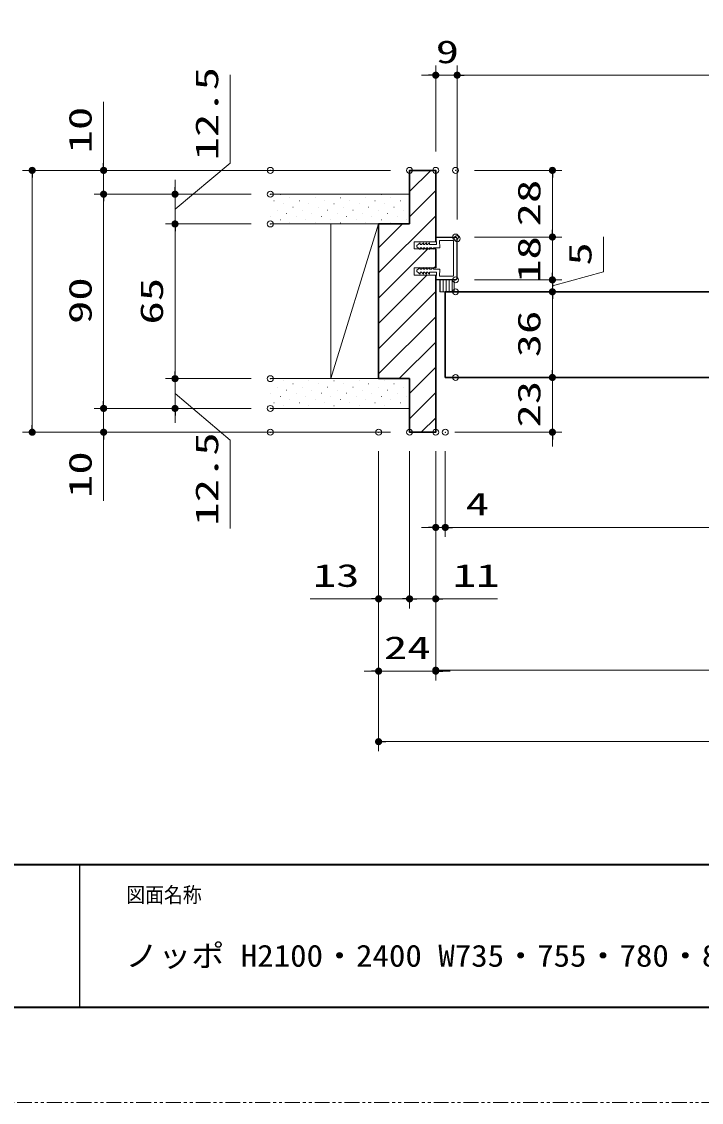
# Model space of a CAD drawing. Units: millimetres, scale not verified. Extents: x -1306 to 1306, y -607 to 607.
# Drawn here: x -917.3 to -631.8, y -594 to -139.9 of the extents above; entities that cross this region are included whole.
import ezdxf
from ezdxf.enums import TextEntityAlignment as Align

# ---------------------------------------------------------------- set-up
doc = ezdxf.new("R2010")
doc.units = ezdxf.units.MM
doc.header["$LTSCALE"] = 5
doc.header["$PDMODE"] = 32
doc.header["$PDSIZE"] = 2.5
doc.linetypes.add('USER1', pattern=[2.5, 1.25, -0.25, 0.25, -0.25, 0.25, -0.25])
for name, color, linetype, lineweight in [('0-1_線(黄)', 2, 'Continuous', 15), ('0-3_陰線', 4, 'USER1', 9), ('0-D_線(白)', 7, 'Continuous', 30), ('1-0_線(水)', 4, 'Continuous', 9), ('1-1_寸法線', 3, 'Continuous', 13), ('1-2_ハッチング', 6, 'Continuous', 9), ('1-4_DEFPOINTS', 7, 'Continuous', 5), ('1-5_0', 3, 'Continuous', 25), ('1-6_図面枠', 7, 'Continuous', 35)]:
    doc.layers.add(name, color=color, linetype=linetype, lineweight=lineweight)
doc.styles.add('ＭＳ ゴシック', font='')
doc.styles.get('ＭＳ ゴシック').set_extended_font_data('MS Gothic')

# ---------------------------------------------------------------- blocks, each defined once
blk = doc.blocks.new('_DOT')
at = {"layer": '1-5_0'}
blk.add_line((-2.5, 0), (-5, 0), dxfattribs=at)
for points in [[(0, 0), (-2.5, 0), (-2.48, 0.313)], [(0, 0), (-2.48, -0.313), (-2.5, 0)], [(0, 0), (-2.48, 0.313), (-2.421, 0.622)], [(0, 0), (-2.421, -0.622), (-2.48, -0.313)], [(0, 0), (-2.421, 0.622), (-2.324, 0.92)], [(0, 0), (-2.324, -0.92), (-2.421, -0.622)], [(0, 0), (-2.324, 0.92), (-2.191, 1.204)], [(0, 0), (-2.191, -1.204), (-2.324, -0.92)], [(0, 0), (-2.191, 1.204), (-2.023, 1.469)], [(0, 0), (-2.023, -1.469), (-2.191, -1.204)], [(0, 0), (-2.023, 1.469), (-1.822, 1.711)], [(0, 0), (-1.822, -1.711), (-2.023, -1.469)], [(0, 0), (-1.822, 1.711), (-1.594, 1.926)], [(0, 0), (-1.594, -1.926), (-1.822, -1.711)], [(0, 0), (-1.594, 1.926), (-1.34, 2.111)], [(0, 0), (-1.34, -2.111), (-1.594, -1.926)], [(0, 0), (-1.34, 2.111), (-1.064, 2.262)], [(0, 0), (-1.064, -2.262), (-1.34, -2.111)], [(0, 0), (-1.064, 2.262), (-0.773, 2.378)], [(0, 0), (-0.773, -2.378), (-1.064, -2.262)], [(0, 0), (-0.773, 2.378), (-0.468, 2.456)], [(0, 0), (-0.468, -2.456), (-0.773, -2.378)], [(0, 0), (-0.468, 2.456), (-0.157, 2.495)], [(0, 0), (-0.157, -2.495), (-0.468, -2.456)], [(0, 0), (-0.157, 2.495), (0.157, 2.495)], [(0, 0), (0.157, -2.495), (-0.157, -2.495)], [(0, 0), (0.157, 2.495), (0.468, 2.456)], [(0, 0), (0.468, 2.456), (0.773, 2.378)], [(0, 0), (0.773, 2.378), (1.064, 2.262)], [(0, 0), (1.064, 2.262), (1.34, 2.111)], [(0, 0), (1.34, 2.111), (1.594, 1.926)], [(0, 0), (1.594, 1.926), (1.822, 1.711)], [(0, 0), (1.822, 1.711), (2.023, 1.469)], [(0, 0), (2.023, 1.469), (2.191, 1.204)], [(0, 0), (2.191, 1.204), (2.324, 0.92)], [(0, 0), (2.324, 0.92), (2.421, 0.622)], [(0, 0), (2.421, 0.622), (2.48, 0.313)], [(0, 0), (2.48, 0.313), (2.5, 0)], [(0, 0), (0.468, -2.456), (0.157, -2.495)], [(0, 0), (0.773, -2.378), (0.468, -2.456)], [(0, 0), (1.064, -2.262), (0.773, -2.378)], [(0, 0), (1.34, -2.111), (1.064, -2.262)], [(0, 0), (1.594, -1.926), (1.34, -2.111)], [(0, 0), (1.822, -1.711), (1.594, -1.926)], [(0, 0), (2.023, -1.469), (1.822, -1.711)], [(0, 0), (2.191, -1.204), (2.023, -1.469)], [(0, 0), (2.324, -0.92), (2.191, -1.204)], [(0, 0), (2.421, -0.622), (2.324, -0.92)], [(0, 0), (2.48, -0.313), (2.421, -0.622)], [(0, 0), (2.5, 0), (2.48, -0.313)]]:
    blk.add_solid(points, dxfattribs=at)

msp = doc.modelspace()

# ---------------------------------------------------------------- linework, layer by layer
at = {"layer": '0-1_線(黄)'}
for p, q in [((-754.381, -212.451), (-812.883, -212.451)), ((-767.381, -224.951), (-812.883, -224.951)), ((-787.381, -289.951), (-787.381, -224.951)), ((-767.381, -224.951), (-787.381, -289.951)), ((-767.381, -289.951), (-812.883, -289.951)), ((-754.381, -302.451), (-812.883, -302.451))]:
    msp.add_line(p, q, dxfattribs=at)
at = {"layer": '0-3_陰線'}
msp.add_line((387.036, -594), (-1292.964, -594), dxfattribs=at)
at = {"layer": '0-D_線(白)'}
for p, q in [((-754.381, -224.951), (-754.381, -202.451)), ((-754.381, -202.451), (-743.38, -202.451)), ((-743.38, -232.451), (-743.38, -202.451)), ((-767.381, -224.951), (-767.381, -289.951)), ((-767.381, -224.951), (-754.381, -224.951)), ((-743.38, -235.451), (-743.38, -243.451)), ((-743.381, -312.451), (-743.38, -246.451)), ((-739.381, -253.451), (-617.881, -253.451)), ((-767.381, -289.951), (-754.381, -289.951)), ((-754.381, -289.951), (-754.381, -312.451)), ((-754.381, -312.451), (-743.381, -312.451))]:
    msp.add_line(p, q, dxfattribs=at)
msp.add_lwpolyline([(-739.381, -253.451), (-739.381, -289.451), (-617.881, -289.451)], dxfattribs=at)
at = {"layer": '1-0_線(水)'}
for p, q in [((-767.381, -224.951), (-767.381, -289.951)), ((-743.38, -235.451), (-743.38, -243.451))]:
    msp.add_line(p, q, dxfattribs=at)
at = {"layer": '1-1_寸法線'}
for p, q in [((-743.38, -194.451), (-743.38, -158.451)), ((-734.38, -223.151), (-734.38, -158.451)), ((-734.38, -223.151), (-734.38, -158.451)), ((-746.38, -162.451), (-749.38, -162.451)), ((-743.38, -162.451), (-734.38, -162.451)), ((-731.38, -162.451), (-728.38, -162.451)), ((-449.382, -162.451), (-731.38, -162.451)), ((-882.883, -199.451), (-882.883, -173.689)), ((-762.381, -202.451), (-916.883, -202.451)), ((-820.883, -202.451), (-886.883, -202.451)), ((-882.883, -212.451), (-882.883, -202.451)), ((-727.08, -202.451), (-690.38, -202.451)), ((-912.883, -205.451), (-912.883, -309.451)), ((-852.883, -209.451), (-852.883, -206.451)), ((-694.38, -227.451), (-694.38, -205.451)), ((-820.883, -212.451), (-886.883, -212.451)), ((-820.883, -212.451), (-886.883, -212.451)), ((-820.883, -212.451), (-856.883, -212.451)), ((-852.883, -212.451), (-852.883, -224.951)), ((-852.883, -212.451), (-852.883, -224.951)), ((-882.883, -215.451), (-882.883, -299.451)), ((-882.883, -215.451), (-882.883, -218.451)), ((-820.883, -224.951), (-856.883, -224.951)), ((-820.883, -224.951), (-856.883, -224.951)), ((-694.38, -227.451), (-694.38, -224.451)), ((-852.883, -286.951), (-852.883, -227.951)), ((-852.883, -227.951), (-852.883, -230.951)), ((-743.321, -232.253), (-743.38, -230.763)), ((-743.074, -233.651), (-743.23, -230.757)), ((-743.08, -230.451), (-735.08, -230.451)), ((-743.08, -230.601), (-735.08, -230.601)), ((-734.53, -231.151), (-734.53, -247.751)), ((-734.38, -231.151), (-734.38, -247.751)), ((-727.08, -230.451), (-690.38, -230.451)), ((-727.08, -230.451), (-690.38, -230.451)), ((-694.38, -248.451), (-694.38, -230.451)), ((-751.38, -234.001), (-749.892, -232.901)), ((-751.38, -234.601), (-751.38, -234.001)), ((-751.38, -234.601), (-749.891, -235.701)), ((-749.892, -232.901), (-749.892, -233.651)), ((-749.892, -233.651), (-749.392, -233.651)), ((-749.891, -234.951), (-749.391, -234.951)), ((-749.891, -235.701), (-749.891, -234.951)), ((-749.392, -233.651), (-748.592, -232.901)), ((-749.391, -234.951), (-748.591, -235.701)), ((-748.592, -232.901), (-748.592, -233.651)), ((-748.592, -233.651), (-748.092, -233.651)), ((-748.591, -234.951), (-748.091, -234.951)), ((-748.591, -235.701), (-748.591, -234.951)), ((-748.092, -233.651), (-747.292, -232.901)), ((-748.091, -234.951), (-747.291, -235.701)), ((-747.292, -232.901), (-747.292, -233.651)), ((-747.292, -233.651), (-746.792, -233.651)), ((-747.291, -234.951), (-746.791, -234.951)), ((-747.291, -235.701), (-747.291, -234.951)), ((-746.792, -233.651), (-745.992, -232.901)), ((-746.791, -234.951), (-745.991, -235.701)), ((-745.992, -232.901), (-745.992, -233.651)), ((-745.992, -233.651), (-743.075, -233.651)), ((-745.991, -234.951), (-745.204, -234.951)), ((-745.991, -235.701), (-745.991, -234.951)), ((-744.388, -235.605), (-745.204, -234.951)), ((-744.388, -234.951), (-741.665, -234.951)), ((-744.388, -234.958), (-744.388, -235.605)), ((-743.38, -235.451), (-743.63, -235.451)), ((-741.665, -234.951), (-741.832, -231.951)), ((-751.38, -244.301), (-749.891, -243.201)), ((-751.38, -244.301), (-751.38, -244.901)), ((-751.38, -244.901), (-749.892, -246.001)), ((-749.891, -243.201), (-749.891, -243.951)), ((-749.891, -243.951), (-749.391, -243.951)), ((-749.391, -243.951), (-748.591, -243.201)), ((-748.591, -243.201), (-748.591, -243.951)), ((-748.591, -243.951), (-748.091, -243.951)), ((-748.091, -243.951), (-747.291, -243.201)), ((-747.291, -243.201), (-747.291, -243.951)), ((-747.291, -243.951), (-746.791, -243.951)), ((-746.791, -243.951), (-745.991, -243.201)), ((-745.991, -243.201), (-745.991, -243.951)), ((-745.991, -243.951), (-745.204, -243.951)), ((-744.388, -243.296), (-745.204, -243.951)), ((-744.388, -243.943), (-744.388, -243.296)), ((-744.388, -243.951), (-741.665, -243.951)), ((-743.38, -243.451), (-743.63, -243.451)), ((-741.67, -243.951), (-741.832, -246.951)), ((-694.38, -245.451), (-694.38, -242.451)), ((-749.892, -245.251), (-749.392, -245.251)), ((-749.892, -246.001), (-749.892, -245.251)), ((-749.392, -245.251), (-748.592, -246.001)), ((-748.592, -245.251), (-748.092, -245.251)), ((-748.592, -246.001), (-748.592, -245.251)), ((-748.092, -245.251), (-747.292, -246.001)), ((-747.292, -245.251), (-746.792, -245.251)), ((-747.292, -246.001), (-747.292, -245.251)), ((-746.792, -245.251), (-745.992, -246.001)), ((-745.992, -245.251), (-743.075, -245.251)), ((-745.992, -246.001), (-745.992, -245.251)), ((-743.321, -246.649), (-743.38, -248.139)), ((-743.074, -245.251), (-743.23, -248.145)), ((-743.08, -248.301), (-735.08, -248.301)), ((-743.08, -248.451), (-735.08, -248.451)), ((-741.832, -246.951), (-735.88, -246.951)), ((-727.08, -248.451), (-690.38, -248.451)), ((-727.08, -248.451), (-690.38, -248.451)), ((-694.38, -248.451), (-694.38, -253.451)), ((-694.38, -248.451), (-694.38, -253.451)), ((-727.08, -253.451), (-690.38, -253.451)), ((-727.08, -253.451), (-690.38, -253.451)), ((-694.38, -251.451), (-694.38, -254.451)), ((-694.38, -286.451), (-694.38, -256.451)), ((-694.38, -256.451), (-694.38, -259.451)), ((-852.883, -286.951), (-852.883, -283.951)), ((-694.38, -286.451), (-694.38, -283.451)), ((-820.883, -289.951), (-856.883, -289.951)), ((-820.883, -289.951), (-856.883, -289.951)), ((-852.883, -302.451), (-852.883, -289.951)), ((-852.883, -302.451), (-852.883, -289.951)), ((-727.08, -289.451), (-690.38, -289.451)), ((-727.08, -289.451), (-690.38, -289.451)), ((-694.38, -289.451), (-694.38, -312.451)), ((-882.883, -299.451), (-882.883, -296.451)), ((-820.883, -302.451), (-886.883, -302.451)), ((-820.883, -302.451), (-886.883, -302.451)), ((-882.883, -302.451), (-882.883, -312.451)), ((-820.883, -302.451), (-856.883, -302.451)), ((-852.883, -305.451), (-852.883, -308.451)), ((-762.381, -312.451), (-916.883, -312.451)), ((-820.883, -312.451), (-886.883, -312.451)), ((-735.381, -312.451), (-690.38, -312.451)), ((-882.883, -315.451), (-882.883, -341.213)), ((-694.38, -315.451), (-694.38, -318.451)), ((-767.381, -320.451), (-767.381, -446.451)), ((-767.381, -320.451), (-767.381, -386.451)), ((-767.381, -320.451), (-767.381, -416.826)), ((-754.381, -320.451), (-754.381, -386.451)), ((-754.381, -320.451), (-754.381, -386.451)), ((-743.381, -320.451), (-743.381, -386.451)), ((-743.381, -320.451), (-743.381, -416.451)), ((-743.381, -320.451), (-743.381, -356.451)), ((-743.381, -320.451), (-743.381, -416.826)), ((-739.381, -320.451), (-739.381, -356.451)), ((-739.381, -320.451), (-739.381, -356.451)), ((-746.381, -352.451), (-749.381, -352.451)), ((-743.381, -352.451), (-739.381, -352.451)), ((-736.381, -352.451), (-718.238, -352.451)), ((-736.381, -352.451), (-412.381, -352.451)), ((-770.381, -382.451), (-796.143, -382.451)), ((-754.381, -382.451), (-767.381, -382.451)), ((-757.381, -382.451), (-760.381, -382.451)), ((-754.381, -382.451), (-743.381, -382.451)), ((-751.381, -382.451), (-748.381, -382.451)), ((-740.381, -382.451), (-717.477, -382.451)), ((-770.381, -412.826), (-773.381, -412.826)), ((-767.381, -412.826), (-743.381, -412.826)), ((-740.381, -412.451), (-408.381, -412.451)), ((-740.381, -412.826), (-737.381, -412.826)), ((-764.381, -442.451), (-384.381, -442.451))]:
    msp.add_line(p, q, dxfattribs=at)
for points in [[(-852.883, -218.701), (-829.708, -199.378), (-829.708, -162.33)], [(-694.38, -250.951), (-672.923, -245.031), (-672.923, -230.364)], [(-743.38, -232.451), (-752.38, -232.451), (-752.38, -235.451), (-743.38, -235.451)], [(-741.832, -231.951), (-735.88, -231.951), (-735.88, -246.951)], [(-743.38, -243.451), (-752.38, -243.451), (-752.38, -246.451), (-743.38, -246.451)], [(-852.883, -296.201), (-829.708, -315.805), (-829.708, -352.852)]]:
    msp.add_lwpolyline(points, dxfattribs=at)
msp.add_lwpolyline([(-741.63, -248.451), (-735.63, -248.451), (-735.63, -253.451), (-741.63, -253.451)], close=True, dxfattribs=at)
for centre, radius, start, end in [((-743.08, -230.751), 0.3, 90, 182.27472), ((-743.08, -230.751), 0.15, 90, 182.27472), ((-735.08, -231.151), 0.7, 0, 90), ((-735.08, -231.151), 0.55, 0, 90), ((-743.08, -248.151), 0.3, 177.72528, 270), ((-743.08, -248.151), 0.15, 177.72528, 270), ((-735.08, -247.751), 0.55, 270, 0), ((-735.08, -247.751), 0.7, 270, 0)]:
    msp.add_arc(centre, radius, start, end, dxfattribs=at)
at = {"layer": '1-2_ハッチング'}
for p, q in [((-754.381, -211.319), (-745.513, -202.451)), ((-808.68, -212.585), (-808.63, -212.585)), ((-798.073, -212.585), (-798.023, -212.585)), ((-787.467, -212.585), (-787.417, -212.585)), ((-776.86, -212.585), (-776.81, -212.585)), ((-766.253, -212.585), (-766.203, -212.585)), ((-755.647, -212.585), (-755.597, -212.585)), ((-754.381, -221.926), (-743.38, -210.925)), ((-811.331, -215.237), (-811.281, -215.237)), ((-807.354, -216.562), (-807.304, -216.562)), ((-804.702, -213.911), (-804.652, -213.911)), ((-803.377, -217.888), (-803.327, -217.888)), ((-800.725, -215.237), (-800.675, -215.237)), ((-796.747, -216.562), (-796.697, -216.562)), ((-794.096, -213.911), (-794.046, -213.911)), ((-792.77, -217.888), (-792.72, -217.888)), ((-790.118, -215.237), (-790.068, -215.237)), ((-786.141, -216.562), (-786.091, -216.562)), ((-783.489, -213.911), (-783.439, -213.911)), ((-782.163, -217.888), (-782.113, -217.888)), ((-779.512, -215.237), (-779.462, -215.237)), ((-775.534, -216.562), (-775.484, -216.562)), ((-772.883, -213.911), (-772.833, -213.911)), ((-771.557, -217.888), (-771.507, -217.888)), ((-768.905, -215.237), (-768.855, -215.237)), ((-764.928, -216.562), (-764.878, -216.562)), ((-762.276, -213.911), (-762.226, -213.911)), ((-760.95, -217.888), (-760.9, -217.888)), ((-758.298, -215.237), (-758.248, -215.237)), ((-812.657, -221.866), (-812.607, -221.866)), ((-810.006, -219.214), (-809.956, -219.214)), ((-806.028, -220.54), (-805.978, -220.54)), ((-802.051, -221.866), (-802.001, -221.866)), ((-799.399, -219.214), (-799.349, -219.214)), ((-795.422, -220.54), (-795.372, -220.54)), ((-791.444, -221.866), (-791.394, -221.866)), ((-788.792, -219.214), (-788.742, -219.214)), ((-784.815, -220.54), (-784.765, -220.54)), ((-780.838, -221.866), (-780.788, -221.866)), ((-778.186, -219.214), (-778.136, -219.214)), ((-774.208, -220.54), (-774.158, -220.54)), ((-770.231, -221.866), (-770.181, -221.866)), ((-767.579, -219.214), (-767.529, -219.214)), ((-767.381, -245.533), (-743.38, -221.531)), ((-763.602, -220.54), (-763.552, -220.54)), ((-759.624, -221.866), (-759.574, -221.866)), ((-756.973, -219.214), (-756.923, -219.214)), ((-808.68, -223.192), (-808.63, -223.192)), ((-804.702, -224.517), (-804.652, -224.517)), ((-798.073, -223.192), (-798.023, -223.192)), ((-794.096, -224.517), (-794.046, -224.517)), ((-787.467, -223.192), (-787.417, -223.192)), ((-783.489, -224.517), (-783.439, -224.517)), ((-776.86, -223.192), (-776.81, -223.192)), ((-772.883, -224.517), (-772.833, -224.517)), ((-767.381, -234.926), (-757.406, -224.951)), ((-766.253, -223.192), (-766.203, -223.192)), ((-762.276, -224.517), (-762.226, -224.517)), ((-755.647, -223.192), (-755.597, -223.192)), ((-767.381, -256.139), (-746.693, -235.451)), ((-743.693, -232.451), (-743.38, -232.138)), ((-744.086, -243.451), (-743.38, -242.745)), ((-767.381, -266.746), (-747.086, -246.451)), ((-741.473, -253.451), (-741.473, -248.451)), ((-740.223, -253.451), (-740.223, -248.451)), ((-738.973, -253.451), (-738.973, -248.451)), ((-737.723, -253.451), (-737.723, -248.451)), ((-736.473, -253.451), (-736.473, -248.451)), ((-767.381, -277.352), (-743.38, -253.352)), ((-767.381, -287.959), (-743.381, -263.958)), ((-758.766, -289.951), (-743.381, -274.565)), ((-754.381, -296.172), (-743.381, -285.172)), ((-810.006, -293.46), (-809.956, -293.46)), ((-807.354, -290.809), (-807.304, -290.809)), ((-806.028, -294.786), (-805.978, -294.786)), ((-803.377, -292.134), (-803.327, -292.134)), ((-799.399, -293.46), (-799.349, -293.46)), ((-796.747, -290.809), (-796.697, -290.809)), ((-795.422, -294.786), (-795.372, -294.786)), ((-792.77, -292.134), (-792.72, -292.134)), ((-788.792, -293.46), (-788.742, -293.46)), ((-786.141, -290.809), (-786.091, -290.809)), ((-784.815, -294.786), (-784.765, -294.786)), ((-782.163, -292.134), (-782.113, -292.134)), ((-778.186, -293.46), (-778.136, -293.46)), ((-775.534, -290.809), (-775.484, -290.809)), ((-774.208, -294.786), (-774.158, -294.786)), ((-771.557, -292.134), (-771.507, -292.134)), ((-767.579, -293.46), (-767.529, -293.46)), ((-764.928, -290.809), (-764.878, -290.809)), ((-763.602, -294.786), (-763.552, -294.786)), ((-760.95, -292.134), (-760.9, -292.134)), ((-756.973, -293.46), (-756.923, -293.46)), ((-812.657, -296.112), (-812.607, -296.112)), ((-808.68, -297.438), (-808.63, -297.438)), ((-804.702, -298.764), (-804.652, -298.764)), ((-802.051, -296.112), (-802.001, -296.112)), ((-798.073, -297.438), (-798.023, -297.438)), ((-794.096, -298.764), (-794.046, -298.764)), ((-791.444, -296.112), (-791.394, -296.112)), ((-787.467, -297.438), (-787.417, -297.438)), ((-783.489, -298.764), (-783.439, -298.764)), ((-780.838, -296.112), (-780.788, -296.112)), ((-776.86, -297.438), (-776.81, -297.438)), ((-772.883, -298.764), (-772.833, -298.764)), ((-770.231, -296.112), (-770.181, -296.112)), ((-766.253, -297.438), (-766.203, -297.438)), ((-762.276, -298.764), (-762.226, -298.764)), ((-759.624, -296.112), (-759.574, -296.112)), ((-755.647, -297.438), (-755.597, -297.438)), ((-754.381, -306.779), (-743.381, -295.779)), ((-811.331, -300.089), (-811.281, -300.089)), ((-807.354, -301.415), (-807.304, -301.415)), ((-800.725, -300.089), (-800.675, -300.089)), ((-796.747, -301.415), (-796.697, -301.415)), ((-790.118, -300.089), (-790.068, -300.089)), ((-786.141, -301.415), (-786.091, -301.415)), ((-779.512, -300.089), (-779.462, -300.089)), ((-775.534, -301.415), (-775.484, -301.415)), ((-768.905, -300.089), (-768.855, -300.089)), ((-764.928, -301.415), (-764.878, -301.415)), ((-758.298, -300.089), (-758.248, -300.089)), ((-749.447, -312.451), (-743.381, -306.385))]:
    msp.add_line(p, q, dxfattribs=at)
at = {"layer": '1-4_DEFPOINTS'}
for p in [(-734.38, -162.451), (-882.883, -202.451), (-812.883, -202.451), (-754.381, -202.451), (-743.38, -202.451), (-735.08, -202.451), (-694.38, -202.451), (-812.883, -212.451), (-852.883, -224.951), (-852.883, -224.951), (-812.883, -224.951), (-735.08, -230.451), (-734.38, -231.151), (-694.38, -230.451), (-735.08, -248.451), (-735.08, -253.451), (-694.38, -253.451), (-852.883, -289.951), (-812.883, -289.951), (-735.08, -289.451), (-882.883, -302.451), (-812.883, -302.451), (-912.883, -312.451), (-882.883, -312.451), (-812.883, -312.451), (-767.381, -312.451), (-754.381, -312.451), (-754.381, -312.451), (-743.381, -312.451), (-743.381, -312.451), (-739.381, -312.451), (-694.38, -312.451), (-739.381, -352.451), (-767.381, -382.451), (-743.381, -382.451), (-743.381, -412.826)]:
    msp.add_point(p, dxfattribs=at)
at = {"layer": '1-5_0', "color": 7}
msp.add_line((-892.964, -494), (-892.964, -554), dxfattribs=at)
msp.add_line((-892.964, -494), (-892.964, -554), dxfattribs=at)
at = {"layer": '1-6_図面枠'}
msp.add_line((-1252.964, -494), (347.036, -494), dxfattribs=at)
msp.add_lwpolyline([(-1252.964, -554), (347.036, -554), (347.036, 554), (-1252.964, 554)], close=True, dxfattribs=at)

# ---------------------------------------------------------------- block references
at = {"layer": '1-1_寸法線', "xscale": 0.6, "yscale": 0.6}
for p in [(-743.38, -162.451), (-743.381, -352.451), (-767.381, -382.451), (-754.381, -382.451), (-767.381, -412.826)]:
    msp.add_blockref('_DOT', p, dxfattribs=at)
for p, rotation in [((-734.38, -162.451), 180), ((-734.38, -162.451), 180), ((-882.883, -202.451), 270), ((-912.883, -202.451), 90), ((-694.38, -202.451), 90), ((-882.883, -212.451), 90), ((-882.883, -212.451), 90), ((-852.883, -212.451), 270), ((-852.883, -224.951), 90), ((-852.883, -224.951), 90), ((-694.38, -230.451), 270), ((-694.38, -230.451), 270), ((-694.38, -248.451), 270), ((-694.38, -248.451), 90), ((-694.38, -253.451), 90), ((-694.38, -253.451), 90), ((-852.883, -289.951), 270), ((-852.883, -289.951), 270), ((-694.38, -289.451), 270), ((-694.38, -289.451), 270), ((-882.883, -302.451), 270), ((-882.883, -302.451), 270), ((-852.883, -302.451), 90), ((-912.883, -312.451), 270), ((-882.883, -312.451), 90), ((-694.38, -312.451), 90), ((-739.381, -352.451), 180), ((-739.381, -352.451), 180), ((-754.381, -382.451), 180), ((-743.381, -382.451), 180), ((-743.381, -412.451), 180), ((-743.381, -412.826), 180), ((-767.381, -442.451), 180)]:
    msp.add_blockref('_DOT', p, dxfattribs=dict(at, rotation=rotation))

# ---------------------------------------------------------------- texts
at = {"layer": '1-1_寸法線', "style": 'ＭＳ ゴシック', "width": 1.5}
for s, p in [('9', (-743.404, -160.301)), ('4', (-730.81, -350.301)), ('13', (-795, -380.301)), ('11', (-736.238, -380.301)), ('24', (-765.143, -410.676))]:
    msp.add_text(s, height=9.604, dxfattribs=at).set_placement(p, align=Align.BOTTOM_LEFT)
for s, p in [('12.5', (-831.857, -198.235)), ('10', (-885.032, -195.308)), ('28', (-696.53, -225.975)), ('18', (-696.53, -249.689)), ('5', (-675.073, -242.46)), ('90', (-885.032, -266.975)), ('65', (-855.032, -267.213)), ('36', (-696.53, -280.975)), ('23', (-696.53, -310.475)), ('12.5', (-831.857, -351.709)), ('10', (-885.032, -340.07))]:
    msp.add_text(s, height=9.604, rotation=90, dxfattribs=at).set_placement(p, align=Align.BOTTOM_LEFT)
at = {"layer": '1-6_図面枠', "style": 'ＭＳ ゴシック'}
for s, height, width, p in [('図面名称', 6.452, 0.9, (-873.367, -511.963)), ('ノッポ H2100・2400 W735・755・780・825・850・875 片開きドア ワイドガラス スリム枠 図面', 9.236, 1.1, (-873.76, -539.776))]:
    msp.add_text(s, height=height, dxfattribs=dict(at, width=width)).set_placement(p, align=Align.BOTTOM_LEFT)

doc.saveas('drawing.dxf')
